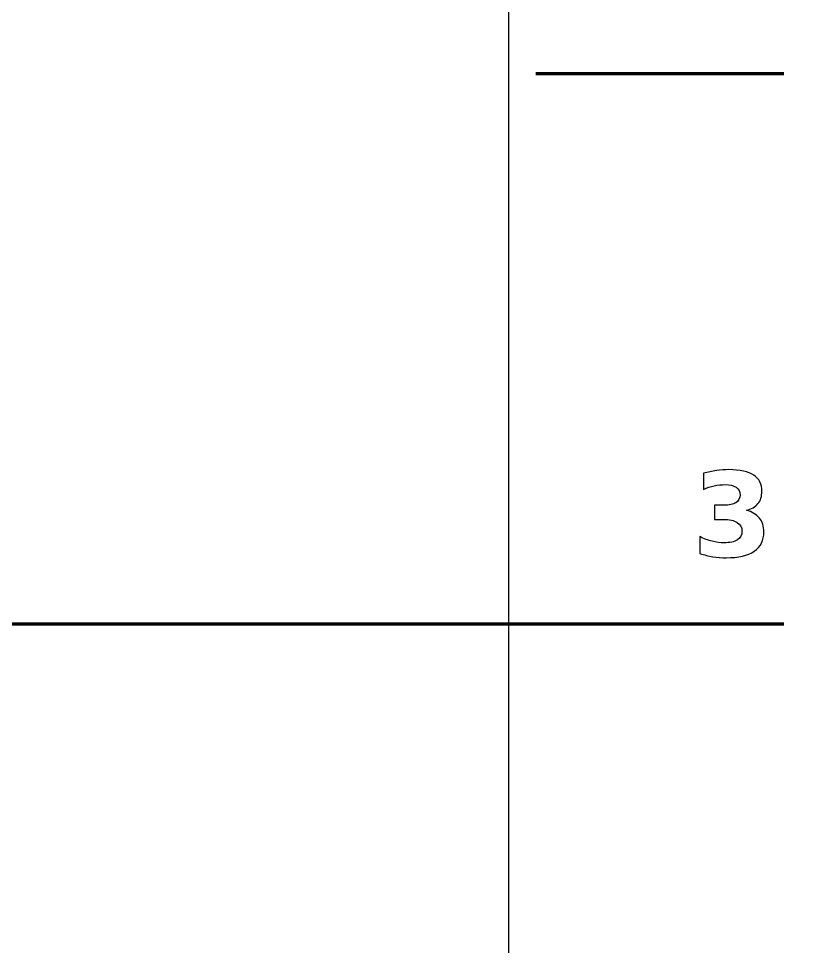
# Model space of a CAD drawing. Header units: centimetres. Extents: x -13.55 to -7.55, y -19.19 to -12.44.
# Drawn here: x -10.44 to -9.025, y -17.436 to -15.75 of the extents above; entities that cross this region are included whole.
import ezdxf

# ---------------------------------------------------------------- set-up
doc = ezdxf.new("R2010")
doc.units = ezdxf.units.CM
doc.header["$MEASUREMENT"] = 0
doc.layers.add('Layer 1', color=7, linetype='Continuous')

msp = doc.modelspace()

# ---------------------------------------------------------------- linework, layer by layer
at = {"layer": 'Layer 1', "color": 7}
msp.add_open_spline([(-7.55001, -14.38748), (-7.55001, -14.38748), (-7.55001, -18.38748), (-7.55001, -18.38748), (-7.55001, -18.38748), (-7.55001, -18.38748), (-9.55001, -18.38748), (-9.55001, -18.38748), (-9.55001, -18.38748), (-9.55001, -18.38748), (-9.55001, -14.38748), (-9.55001, -14.38748), (-9.55001, -14.38748), (-9.55001, -14.38748), (-7.55001, -14.38748), (-7.55001, -14.38748)], degree=3, knots=[0, 0, 0, 0, 0.25, 0.25, 0.25, 0.25, 0.5, 0.5, 0.5, 0.5, 0.75, 0.75, 0.75, 0.75, 1, 1, 1, 1], dxfattribs=at)
at = {"layer": 'Layer 1', "color": 250, "lineweight": 106}
for points in [[(-9.50001, -15.84998), (-9.50001, -15.84998), (-9.05002, -15.84996), (-9.05002, -15.84996)], [(-9.50001, -16.84998), (-9.50001, -16.84998), (-9.05002, -16.84996), (-9.05002, -16.84996)]]:
    msp.add_open_spline(points, degree=3, dxfattribs=at)
at = {"layer": 'Layer 1', "color": 250}
msp.add_open_spline([(-9.11776, -16.6439), (-9.10739, -16.64658), (-9.09945, -16.65127), (-9.09405, -16.6579), (-9.09405, -16.6579), (-9.08865, -16.66457), (-9.08594, -16.673), (-9.08594, -16.68327), (-9.08594, -16.68327), (-9.08594, -16.69858), (-9.09179, -16.71022), (-9.1035, -16.71819), (-9.1035, -16.71819), (-9.11522, -16.72613), (-9.13229, -16.73012), (-9.15476, -16.73012), (-9.15476, -16.73012), (-9.1627, -16.73012), (-9.17064, -16.72948), (-9.17861, -16.72821), (-9.17861, -16.72821), (-9.18655, -16.72694), (-9.19442, -16.725), (-9.20221, -16.72246), (-9.20221, -16.72246), (-9.20221, -16.72246), (-9.20221, -16.69177), (-9.20221, -16.69177), (-9.20221, -16.69177), (-9.19477, -16.69548), (-9.1874, -16.6983), (-9.18006, -16.7002), (-9.18006, -16.7002), (-9.17272, -16.70207), (-9.16549, -16.70302), (-9.1584, -16.70302), (-9.1584, -16.70302), (-9.14785, -16.70302), (-9.13977, -16.70119), (-9.13416, -16.69756), (-9.13416, -16.69756), (-9.12855, -16.69389), (-9.12573, -16.68867), (-9.12573, -16.68182), (-9.12573, -16.68182), (-9.12573, -16.6748), (-9.12862, -16.66948), (-9.13437, -16.66588), (-9.13437, -16.66588), (-9.14012, -16.66224), (-9.14863, -16.66044), (-9.15984, -16.66044), (-9.15984, -16.66044), (-9.15984, -16.66044), (-9.17575, -16.66044), (-9.17575, -16.66044), (-9.17575, -16.66044), (-9.17575, -16.66044), (-9.17575, -16.6348), (-9.17575, -16.6348), (-9.17575, -16.6348), (-9.17575, -16.6348), (-9.15903, -16.6348), (-9.15903, -16.6348), (-9.15903, -16.6348), (-9.14901, -16.6348), (-9.14161, -16.63324), (-9.1367, -16.6301), (-9.1367, -16.6301), (-9.1318, -16.62696), (-9.12936, -16.6222), (-9.12936, -16.61582), (-9.12936, -16.61582), (-9.12936, -16.60989), (-9.13173, -16.6053), (-9.13649, -16.60209), (-9.13649, -16.60209), (-9.14125, -16.59885), (-9.14796, -16.59723), (-9.15663, -16.59723), (-9.15663, -16.59723), (-9.16305, -16.59723), (-9.16951, -16.59793), (-9.17607, -16.59938), (-9.17607, -16.59938), (-9.1826, -16.60082), (-9.18909, -16.60298), (-9.19558, -16.6058), (-9.19558, -16.6058), (-9.19558, -16.6058), (-9.19558, -16.57666), (-9.19558, -16.57666), (-9.19558, -16.57666), (-9.18771, -16.57444), (-9.17995, -16.57278), (-9.17223, -16.57168), (-9.17223, -16.57168), (-9.1645, -16.57059), (-9.15695, -16.57003), (-9.14951, -16.57003), (-9.14951, -16.57003), (-9.12947, -16.57003), (-9.11444, -16.57331), (-9.10449, -16.5799), (-9.10449, -16.5799), (-9.09454, -16.58647), (-9.08957, -16.59638), (-9.08957, -16.60961), (-9.08957, -16.60961), (-9.08957, -16.6186), (-9.09193, -16.62601), (-9.0967, -16.63176), (-9.0967, -16.63176), (-9.10146, -16.63751), (-9.10848, -16.64157), (-9.11776, -16.6439)], degree=3, knots=[0, 0, 0, 0, 0.0344828, 0.0344828, 0.0344828, 0.0344828, 0.0689655, 0.0689655, 0.0689655, 0.0689655, 0.1034483, 0.1034483, 0.1034483, 0.1034483, 0.137931, 0.137931, 0.137931, 0.137931, 0.1724138, 0.1724138, 0.1724138, 0.1724138, 0.2068966, 0.2068966, 0.2068966, 0.2068966, 0.2413793, 0.2413793, 0.2413793, 0.2413793, 0.2758621, 0.2758621, 0.2758621, 0.2758621, 0.3103448, 0.3103448, 0.3103448, 0.3103448, 0.3448276, 0.3448276, 0.3448276, 0.3448276, 0.3793103, 0.3793103, 0.3793103, 0.3793103, 0.4137931, 0.4137931, 0.4137931, 0.4137931, 0.4482759, 0.4482759, 0.4482759, 0.4482759, 0.4827586, 0.4827586, 0.4827586, 0.4827586, 0.5172414, 0.5172414, 0.5172414, 0.5172414, 0.5517241, 0.5517241, 0.5517241, 0.5517241, 0.5862069, 0.5862069, 0.5862069, 0.5862069, 0.6206897, 0.6206897, 0.6206897, 0.6206897, 0.6551724, 0.6551724, 0.6551724, 0.6551724, 0.6896552, 0.6896552, 0.6896552, 0.6896552, 0.7241379, 0.7241379, 0.7241379, 0.7241379, 0.7586207, 0.7586207, 0.7586207, 0.7586207, 0.7931034, 0.7931034, 0.7931034, 0.7931034, 0.8275862, 0.8275862, 0.8275862, 0.8275862, 0.862069, 0.862069, 0.862069, 0.862069, 0.8965517, 0.8965517, 0.8965517, 0.8965517, 0.9310345, 0.9310345, 0.9310345, 0.9310345, 0.9655172, 0.9655172, 0.9655172, 0.9655172, 1, 1, 1, 1], dxfattribs=at)
at = {"layer": 'Layer 1', "lineweight": 106}
msp.add_open_spline([(-10.50001, -16.84998), (-10.50001, -16.84998), (-9.50001, -16.84998), (-9.50001, -16.84998)], degree=3, dxfattribs=at)

doc.saveas('drawing.dxf')
